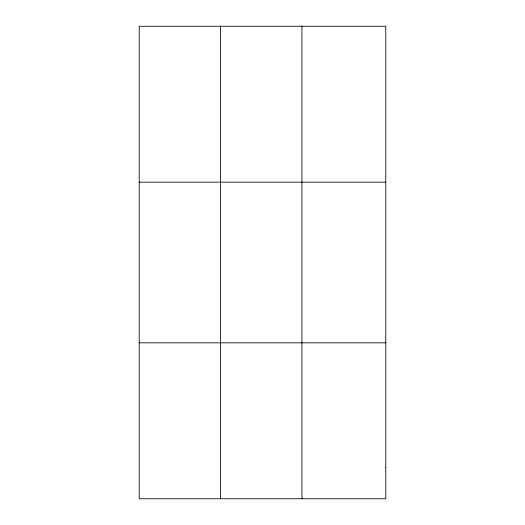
<?xml version="1.0" encoding="UTF-8"?>
<svg xmlns="http://www.w3.org/2000/svg" width="525" height="525" viewBox="0 0 525 525"><rect width="100%" height="100%" fill="white"/><g stroke="black" fill="none" stroke-linecap="round" stroke-linejoin="round"><path stroke-width="0.79" d="M220.585 26.25L220.585 498.75M301.954 26.25L301.954 498.75M139.217 182.175L385.783 182.175M139.217 342.825L385.783 342.825M385.783 467.565L385.783 498.75L139.217 498.75L139.217 26.25L385.783 26.25L385.783 467.565"/></g></svg>
